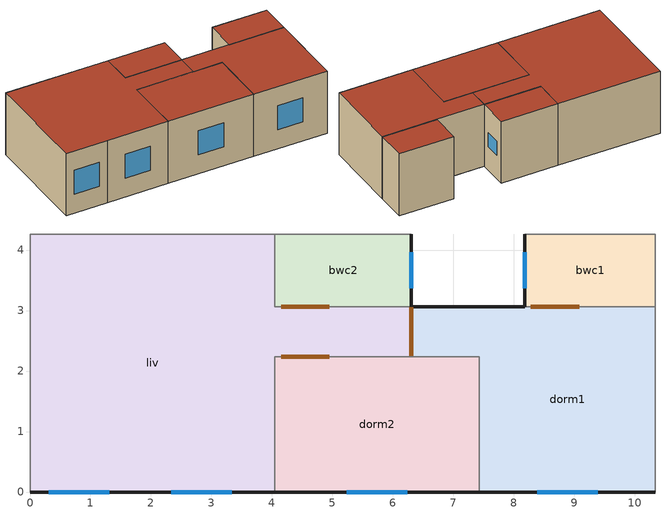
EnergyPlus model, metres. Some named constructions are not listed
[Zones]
bwc1
 floor ground (floor): 10.34,4.26 10.34,3.06 8.18,3.06 8.18,4.26 z0
 wall outside (ext_wall): 8.18,4.26 8.18,3.06 z0:2.6
 wall to dorm1 (int_wall): 8.18,3.06 10.34,3.06 z0:2.6
 wall adiabatic (int_wall): 10.34,3.06 10.34,4.26 8.18,4.26 z0:2.6
 window (simple_window): 8.18,3.96 8.18,3.36 z1:1.6
 door inside (door_3cm): 8.28,3.06 9.08,3.06 z0:2.1
 roof outside (roof): 8.18,4.26 8.18,3.06 10.34,3.06 10.34,4.26 z2.6
bwc2
 floor ground (floor): 6.3,4.26 6.3,3.06 4.05,3.06 4.05,4.26 z0
 wall outside (ext_wall): 6.3,3.06 6.3,4.26 z0:2.6
 wall to liv (int_wall): 4.05,4.26 4.05,3.06 6.3,3.06 z0:2.6
 wall adiabatic (int_wall): 6.3,4.26 4.05,4.26 z0:2.6
 window (simple_window): 6.3,3.36 6.3,3.96 z1:1.6
 door inside (door_3cm): 4.15,3.06 4.95,3.06 z0:2.1
 roof outside (roof): 4.05,4.26 4.05,3.06 6.3,3.06 6.3,4.26 z2.6
dorm1
 floor ground (floor): 10.34,3.06 10.34,0 7.43,0 7.43,2.23 6.3,2.23 6.3,3.06 z0
 wall outside (ext_wall): 7.43,0 10.34,0 / 8.18,3.06 6.3,3.06 z0:2.6
 wall adiabatic (int_wall): 10.34,0 10.34,3.06 z0:2.6
 wall to dorm2 (int_wall): 6.3,2.23 7.43,2.23 7.43,0 z0:2.6
 wall to liv (int_wall): 6.3,3.06 6.3,2.23 z0:2.6
 window (simple_window): 8.38,0 9.38,0 z0.8:1.8
 door inside (door_3cm): 6.3,3.05 6.3,2.25 z0:2.1
 roof outside (roof): 6.3,3.06 6.3,2.23 7.43,2.23 7.43,0 10.34,0 10.34,3.06 z2.6
dorm2
 floor ground (floor): 7.43,2.23 7.43,0 4.05,0 4.05,2.23 z0
 wall outside (ext_wall): 4.05,0 7.43,0 z0:2.6
 wall to liv (int_wall): 6.3,2.23 4.05,2.23 4.05,0 z0:2.6
 window (simple_window): 5.24,0 6.24,0 z0.8:1.8
 door inside (door_3cm): 4.95,2.23 4.15,2.23 z0:2.1
 roof outside (roof): 4.05,2.23 4.05,0 7.43,0 7.43,2.23 z2.6
liv
 floor ground (floor): 6.3,3.06 6.3,2.23 4.05,2.23 4.05,0 0,0 0,4.26 4.05,4.26 4.05,3.06 z0
 wall outside (ext_wall): 0,0 1.62,0 4.05,0 z0:2.6
 wall adiabatic (int_wall): 4.05,4.26 0,4.26 0,0 z0:2.6
 window (simple_window): 0.31,0 1.31,0 / 2.33,0 3.33,0 z0.8:1.8
 door inside (door_3cm): 4.15,2.23 4.95,2.23 / 4.95,3.06 4.15,3.06 z0:2.1
 roof outside (roof): 0,4.26 0,0 4.05,0 4.05,2.23 6.3,2.23 6.3,3.06 4.05,3.06 4.05,4.26 z2.6
[Zone] Multiplier=1
bwc1; bwc2; dorm1; dorm2; liv
